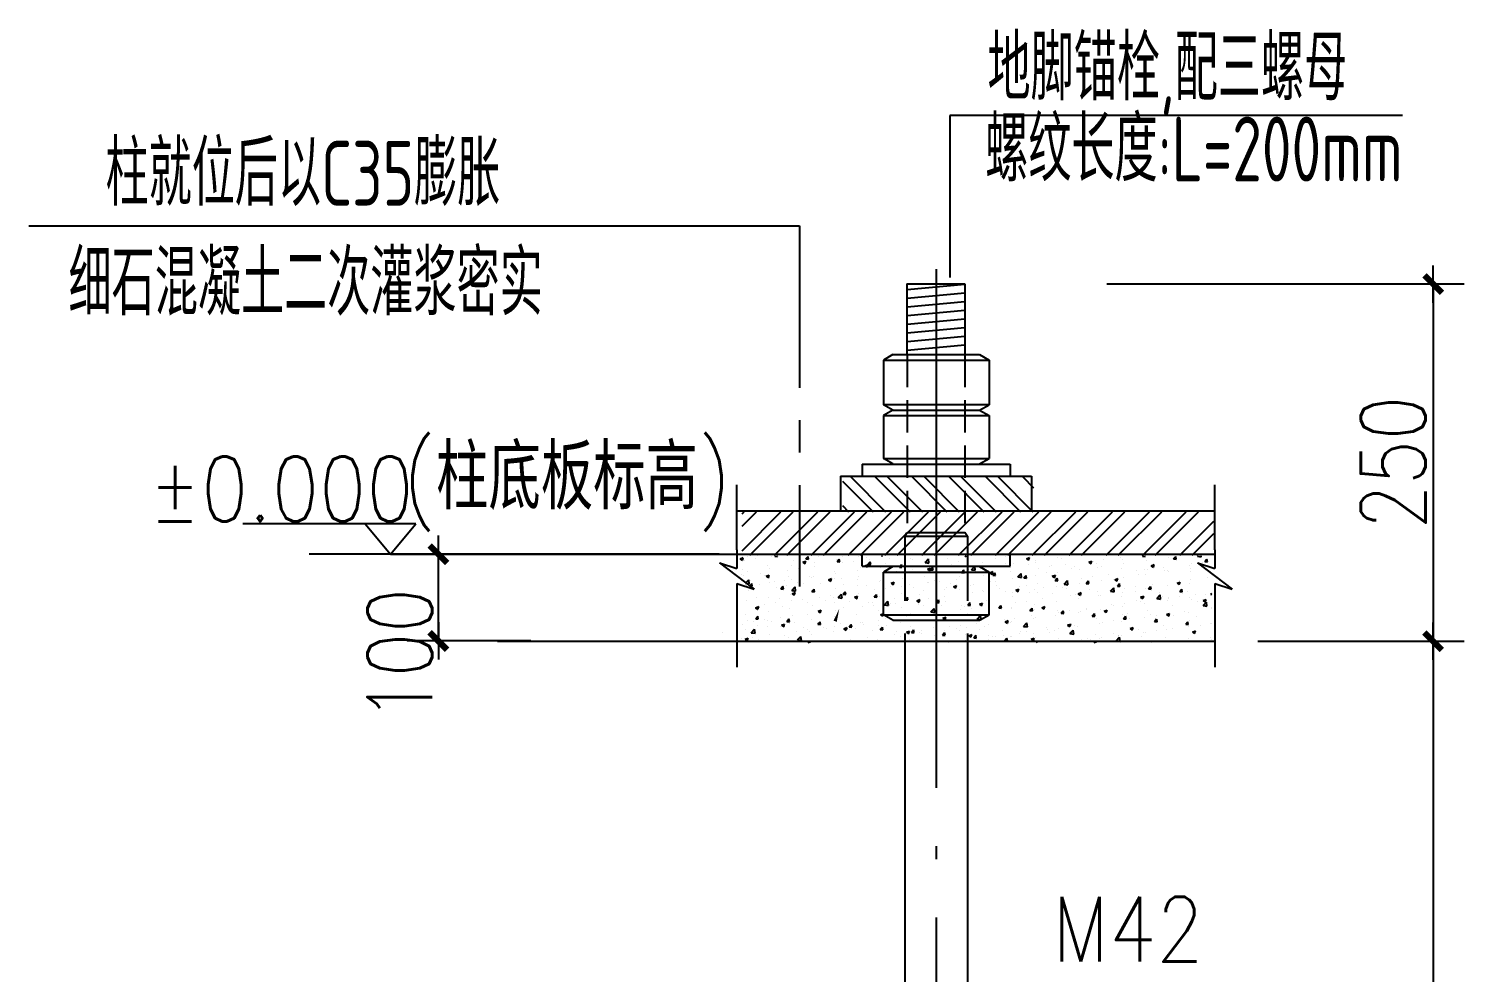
# Model space of a CAD drawing. Extents: x 14475413 to 15955882, y -732572 to -282951.
# Drawn here: x 15049349 to 15060475, y -595350 to -588037 of the extents above; entities that cross this region are included whole.
import ezdxf
from ezdxf.enums import TextEntityAlignment as Align

# ---------------------------------------------------------------- set-up
doc = ezdxf.new("R2010")
doc.units = 0
doc.header["$LTSCALE"] = 1000
doc.header["$MEASUREMENT"] = 0
for name, pattern in [('CENTER', [2, 1.25, -0.25, 0.25, -0.25]), ('CENTER3', [5, 4, -0.45, 0.1, -0.45]), ('DASH', [0.35, 0.25, -0.1]), ('DASHED', [0.75, 0.5, -0.25])]:
    doc.linetypes.add(name, pattern=pattern)
for name, color, linetype in [('1', 7, 'Continuous'), ('3T_WOOD', 21, 'Continuous'), ('9', 7, 'Continuous'), ('DIMS', 3, 'Continuous'), ('HIDEN', 5, 'DASHED'), ('LAYER3', 3, 'CENTER'), ('PUB_DIM', 3, 'Continuous'), ('PUB_TEXT', 7, 'Continuous')]:
    doc.layers.add(name, color=color, linetype=linetype)
doc.styles.add('_HZDX', font='txt.shx', dxfattribs={"width": 0.8, "bigfont": 'HZDX.shx'})
doc.styles.add('_HZTXT', font='txt.shx', dxfattribs={"width": 0.8, "bigfont": 'hztxt.shx'})
doc.styles.add('TSSD_REIN', font='tssdeng.shx', dxfattribs={"width": 0.7, "bigfont": 'tssdchn.shx'})

# ---------------------------------------------------------------- blocks, each defined once
blk = doc.blocks.new('_DIMX')
blk.add_line((-150, 0), (150, 0))
at = {"const_width": 50}
blk.add_lwpolyline([(-70, -70), (70, 70)], dxfattribs=at)
blk = doc.blocks.new('*X36')
at = {"color": 0}
for p, q in [((371.2, 714.86), (374.74, 718.39)), ((371.2, 717.69), (371.91, 718.39)), ((372.15, 714.39), (376.15, 718.39)), ((374.98, 714.39), (378.98, 718.39)), ((376.4, 714.39), (380.4, 718.39)), ((379.23, 714.39), (383.23, 718.39)), ((380.64, 714.39), (384.64, 718.39)), ((383.47, 714.39), (387.47, 718.39)), ((384.88, 714.39), (388.88, 718.39)), ((387.71, 714.39), (391.71, 718.39)), ((389.13, 714.39), (393.13, 718.39)), ((391.95, 714.39), (393.2, 715.64))]:
    blk.add_line(p, q, dxfattribs=at)
blk = doc.blocks.new('*X35')
at = {"color": 0}
for p, q in [((405.35, 732.04), (409.83, 736.51)), ((405.35, 736.28), (405.59, 736.51)), ((405.35, 734.87), (407, 736.51)), ((406.24, 731.51), (411.24, 736.51)), ((409.07, 731.51), (414.07, 736.51)), ((410.49, 731.51), (415.49, 736.51)), ((413.31, 731.51), (418.31, 736.51)), ((414.73, 731.51), (419.73, 736.51)), ((417.56, 731.51), (422.56, 736.51)), ((418.97, 731.51), (423.97, 736.51)), ((421.8, 731.51), (426.8, 736.51)), ((423.21, 731.51), (428.21, 736.51)), ((426.04, 731.51), (431.04, 736.51)), ((427.46, 731.51), (432.46, 736.51)), ((430.29, 731.51), (435.29, 736.51)), ((431.7, 731.51), (436.7, 736.51)), ((434.53, 731.51), (439.53, 736.51)), ((435.94, 731.51), (440.94, 736.51)), ((438.77, 731.51), (443.77, 736.51)), ((440.18, 731.51), (445.18, 736.51)), ((443.01, 731.51), (448.01, 736.51)), ((444.43, 731.51), (449.43, 736.51)), ((447.26, 731.51), (452.26, 736.51)), ((448.67, 731.51), (453.67, 736.51)), ((451.5, 731.51), (456.5, 736.51)), ((452.91, 731.51), (457.91, 736.51)), ((455.74, 731.51), (459.66, 735.43)), ((457.16, 731.51), (459.66, 734.01))]:
    blk.add_line(p, q, dxfattribs=at)
blk = doc.blocks.new('ARROW')
at = {"layer": 'DIMS'}
blk.add_solid([(0, 0), (1.5, 0.2), (1.5, -0.2)], dxfattribs=at)
blk = doc.blocks.new('BROKENTAG')
at = {"layer": 'DIMS'}
for p, q in [((1.5, 2), (-1.5, -2)), ((1.5, 2), (0.85, 0)), ((-0.85, 0), (-3, 0)), ((-0.85, 0), (-1.5, -2)), ((3, 0), (0.85, 0))]:
    blk.add_line(p, q, dxfattribs=at)
blk = doc.blocks.new('21312312312312')
at = {"color": 0}
for p, q in [((15789042.3, -942591.6), (15789065.7, -942582.6)), ((15789042.3, -942591.6), (15789059, -942602.9)), ((15789059, -942602.9), (15789065.8, -942582.7)), ((15789072.4, -942601.3), (15789072.4, -942601.3)), ((15789100.7, -942576.1), (15789100.7, -942576.1)), ((15789156.3, -942590.2), (15789156.3, -942590.2)), ((15789173.8, -942568.2), (15789173.8, -942568.2)), ((15789283.1, -942573.5), (15789283.1, -942573.5)), ((15789308.4, -942570.8), (15789310.8, -942568)), ((15789308.4, -942570.8), (15789328.4, -942572.6)), ((15789328.5, -942572.6), (15789327.6, -942568)), ((15789548.6, -942591.8), (15789564.8, -942572.6)), ((15789548.6, -942591.8), (15789568.6, -942593.6)), ((15789568.7, -942593.6), (15789564.8, -942572.6)), ((15789644.7, -942574.7), (15789644.7, -942574.7)), ((15789783.6, -942593.9), (15789783.6, -942593.9)), ((15789788.8, -942612.8), (15789805, -942593.6)), ((15789808.9, -942614.6), (15789805, -942593.6)), ((15789834.1, -942574), (15789834.1, -942574)), ((15789952.7, -942572.5), (15789952.7, -942572.5)), ((15790012.8, -942581.6), (15790012.8, -942581.6)), ((15790039.3, -942594.4), (15790039.3, -942594.4)), ((15790132.1, -942568), (15790139.7, -942569.2)), ((15790139.8, -942569.2), (15790139.6, -942568)), ((15790191.6, -942589.1), (15790191.6, -942589.1)), ((15790358.5, -942591.3), (15790358.5, -942591.3)), ((15790370.4, -942596.7), (15790370.4, -942596.7)), ((15790467.3, -942620), (15790493.4, -942592.8)), ((15790497.2, -942624.6), (15790493.5, -942592.8)), ((15790637.6, -942588.7), (15790637.6, -942588.7)), ((15790773.3, -942568), (15790784.1, -942575.3)), ((15790784.2, -942575.3), (15790786.7, -942568)), ((15791007.1, -942587.5), (15791007.1, -942587.5)), ((15791090.9, -942576.5), (15791090.9, -942576.5)), ((15791248.8, -942590.9), (15791272.2, -942581.9)), ((15791248.8, -942590.9), (15791265.4, -942602.1)), ((15791265.5, -942602.2), (15791272.2, -942581.9)), ((15791489.7, -942585), (15791489.7, -942585)), ((15791516.4, -942590), (15791516.4, -942590)), ((15791847.1, -942597.4), (15791847.1, -942597.4)), ((15791973.9, -942580.7), (15791973.9, -942580.7)), ((15791987.3, -942596.5), (15791987.3, -942596.5)), ((15792144.3, -942571.1), (15792146.9, -942568)), ((15792144.3, -942571.1), (15792164.4, -942572.8)), ((15792164.4, -942572.9), (15792163.5, -942568)), ((15792174.6, -942601.3), (15792174.6, -942601.3)), ((15792346.5, -942577.7), (15792346.5, -942577.7)), ((15792384.5, -942592.1), (15792400.7, -942572.9)), ((15792384.5, -942592.1), (15792404.6, -942593.9)), ((15792404.6, -942593.9), (15792400.7, -942572.9)), ((15792567.4, -942570.9), (15792570.2, -942568)), ((15792567.4, -942570.9), (15792597.1, -942575.5)), ((15792597.2, -942575.6), (15792596.3, -942568)), ((15792624.7, -942613.1), (15792640.9, -942593.9)), ((15792644.8, -942614.9), (15792640.9, -942593.9)), ((15789058.8, -942675.3), (15789058.8, -942675.3)), ((15789096.6, -942687.6), (15789096.6, -942687.6)), ((15789195, -942705.6), (15789195, -942705.6)), ((15789254.1, -942641.7), (15789254.1, -942641.7)), ((15789268.6, -942664), (15789268.6, -942664)), ((15789406.5, -942677.8), (15789406.5, -942677.8)), ((15789437.7, -942642.6), (15789437.7, -942642.6)), ((15789449.4, -942608.2), (15789449.4, -942608.2)), ((15789490.3, -942666.7), (15789490.3, -942666.7)), ((15789523.6, -942618.5), (15789547, -942609.5)), ((15789523.6, -942618.5), (15789540.2, -942629.7)), ((15789540.3, -942629.7), (15789547.1, -942609.5)), ((15789611.6, -942617.5), (15789611.6, -942617.5)), ((15789617.2, -942650), (15789617.2, -942650)), ((15789772.6, -942691.9), (15789772.6, -942691.9)), ((15789779.5, -942705.4), (15789779.5, -942705.4)), ((15789788.8, -942612.8), (15789808.8, -942614.6)), ((15789828.7, -942622.2), (15789828.7, -942622.2)), ((15789912.5, -942611.1), (15789912.5, -942611.1)), ((15789948.7, -942683.9), (15789948.7, -942683.9)), ((15789967.9, -942658.4), (15789967.9, -942658.4)), ((15790004.8, -942645.3), (15790028.3, -942636.3)), ((15790004.8, -942645.3), (15790021.5, -942656.5)), ((15790021.5, -942656.5), (15790028.3, -942636.3)), ((15790029, -942633.9), (15790045.2, -942614.6)), ((15790029, -942633.9), (15790049, -942635.6)), ((15790049.1, -942635.6), (15790045.2, -942614.6)), ((15790122.6, -942658.8), (15790122.6, -942658.8)), ((15790162.7, -942698.7), (15790162.7, -942698.7)), ((15790163.2, -942624.8), (15790163.2, -942624.8)), ((15790246.6, -942687.6), (15790246.6, -942687.6)), ((15790269.2, -942654.9), (15790285.4, -942635.6)), ((15790269.2, -942654.9), (15790289.2, -942656.6)), ((15790289.3, -942656.6), (15790285.4, -942635.7)), ((15790294.5, -942635.2), (15790294.5, -942635.2)), ((15790373.4, -942671), (15790373.4, -942671)), ((15790463.7, -942613.8), (15790463.7, -942613.8)), ((15790467.3, -942620), (15790497.1, -942624.6)), ((15790486.1, -942672.1), (15790509.6, -942663.1)), ((15790486.1, -942672.1), (15790502.8, -942683.3)), ((15790502.8, -942683.4), (15790509.6, -942663.1)), ((15790509.4, -942675.9), (15790525.6, -942656.6)), ((15790509.4, -942675.9), (15790529.4, -942677.6)), ((15790529.5, -942677.7), (15790525.6, -942656.7)), ((15790549.2, -942604.2), (15790549.2, -942604.2)), ((15790584.9, -942643.1), (15790584.9, -942643.1)), ((15790633.6, -942700.2), (15790633.6, -942700.2)), ((15790668.7, -942632.1), (15790668.7, -942632.1)), ((15790727.9, -942611.8), (15790727.9, -942611.8)), ((15790749.6, -942696.9), (15790765.8, -942677.7)), ((15790749.6, -942696.9), (15790769.6, -942698.7)), ((15790769.7, -942698.7), (15790765.8, -942677.7)), ((15790795.6, -942615.4), (15790795.6, -942615.4)), ((15790805.5, -942676.6), (15790805.5, -942676.6)), ((15790824.7, -942675.4), (15790850.8, -942648.2)), ((15790824.7, -942675.4), (15790854.5, -942680)), ((15790854.6, -942680.1), (15790850.9, -942648.2)), ((15790906.7, -942619.3), (15790906.7, -942619.3)), ((15790930.5, -942690.5), (15790930.5, -942690.5)), ((15790967.4, -942698.9), (15790990.8, -942689.9)), ((15790967.4, -942698.9), (15790984, -942710.1)), ((15790974.6, -942655.2), (15790974.6, -942655.2)), ((15790984.1, -942710.2), (15790990.9, -942689.9)), ((15790989.8, -942717.9), (15791006, -942698.7)), ((15791002.8, -942708.6), (15791002.8, -942708.6)), ((15791009.9, -942719.7), (15791006, -942698.7)), ((15791085.5, -942626.9), (15791085.5, -942626.9)), ((15791125.8, -942657), (15791125.8, -942657)), ((15791129.6, -942691.9), (15791129.6, -942691.9)), ((15791148.6, -942630.1), (15791148.6, -942630.1)), ((15791182.1, -942730.8), (15791208.2, -942703.7)), ((15791212, -942735.5), (15791208.3, -942703.7)), ((15791264.2, -942634.4), (15791264.2, -942634.4)), ((15791320.5, -942606.5), (15791320.5, -942606.5)), ((15791321.1, -942623.5), (15791321.1, -942623.5)), ((15791341.1, -942664), (15791341.1, -942664)), ((15791401.4, -942697), (15791401.4, -942697)), ((15791425, -942653), (15791425, -942653)), ((15791443, -942642), (15791443, -942642)), ((15791485.6, -942696.5), (15791485.6, -942696.5)), ((15791551.8, -942636.3), (15791551.8, -942636.3)), ((15791596.7, -942663.5), (15791596.7, -942663.5)), ((15791621.8, -942649.5), (15791621.8, -942649.5)), ((15791659.5, -942671.4), (15791659.5, -942671.4)), ((15791730, -942617.7), (15791753.5, -942608.7)), ((15791730, -942617.7), (15791746.7, -942629)), ((15791746.7, -942629), (15791753.5, -942608.7)), ((15791763.3, -942608.5), (15791763.3, -942608.5)), ((15791792, -942630), (15791792, -942630)), ((15791800.5, -942657.1), (15791800.5, -942657.1)), ((15791831.5, -942647.8), (15791831.5, -942647.8)), ((15791885.8, -942712.8), (15791885.8, -942712.8)), ((15791979.3, -942664.6), (15791979.3, -942664.6)), ((15792000.6, -942626.4), (15792000.6, -942626.4)), ((15792097.3, -942685), (15792097.3, -942685)), ((15792115.2, -942713.7), (15792115.2, -942713.7)), ((15792158.1, -942672.2), (15792158.1, -942672.2)), ((15792170.5, -942712.8), (15792170.5, -942712.8)), ((15792181.2, -942673.9), (15792181.2, -942673.9)), ((15792211.3, -942644.5), (15792234.8, -942635.5)), ((15792211.3, -942644.5), (15792228, -942655.8)), ((15792228, -942655.8), (15792234.8, -942635.6)), ((15792308, -942657.2), (15792308, -942657.2)), ((15792310.5, -942680.1), (15792310.5, -942680.1)), ((15792336.8, -942679.8), (15792336.8, -942679.8)), ((15792342.4, -942689.2), (15792342.4, -942689.2)), ((15792505.8, -942646.6), (15792505.8, -942646.6)), ((15792511.6, -942667.7), (15792511.6, -942667.7)), ((15792515.6, -942687.3), (15792515.6, -942687.3)), ((15792519.5, -942629.4), (15792519.5, -942629.4)), ((15792603.3, -942618.3), (15792603.3, -942618.3)), ((15792624.7, -942613.1), (15792644.8, -942614.9)), ((15789053.8, -942714.9), (15789053.8, -942714.9)), ((15789068.2, -942722.3), (15789068.2, -942722.3)), ((15789082.1, -942779.9), (15789108.2, -942752.7)), ((15789082.1, -942779.9), (15789111.9, -942784.5)), ((15789092.5, -942799.1), (15789092.5, -942799.1)), ((15789112, -942784.5), (15789108.3, -942752.7)), ((15789114.7, -942801.7), (15789130.8, -942782.5)), ((15789114.7, -942801.7), (15789134.7, -942803.4)), ((15789124.4, -942759.9), (15789124.4, -942759.9)), ((15789134.7, -942803.5), (15789130.9, -942782.5)), ((15789186.7, -942792.4), (15789186.7, -942792.4)), ((15789232.6, -942722.5), (15789232.6, -942722.5)), ((15789242.2, -942726.5), (15789265.6, -942717.5)), ((15789242.2, -942726.5), (15789258.8, -942737.7)), ((15789258.9, -942737.7), (15789265.7, -942717.5)), ((15789264.5, -942775.5), (15789264.5, -942775.5)), ((15789303.2, -942767.5), (15789303.2, -942767.5)), ((15789318.4, -942809.8), (15789318.4, -942809.8)), ((15789354.9, -942822.7), (15789371, -942803.5)), ((15789354.9, -942822.7), (15789374.9, -942824.5)), ((15789374.9, -942824.5), (15789371.1, -942803.5)), ((15789382, -942758.9), (15789382, -942758.9)), ((15789402.2, -942798.8), (15789402.2, -942798.8)), ((15789411.3, -942730), (15789411.3, -942730)), ((15789433.6, -942754.1), (15789433.6, -942754.1)), ((15789439.5, -942835.3), (15789465.6, -942808.2)), ((15789469.4, -942840), (15789465.7, -942808.2)), ((15789481.9, -942775), (15789481.9, -942775)), ((15789529.1, -942782.1), (15789529.1, -942782.1)), ((15789577.3, -942725.4), (15789577.3, -942725.4)), ((15789590.1, -942737.6), (15789590.1, -942737.6)), ((15789607.6, -942729), (15789607.6, -942729)), ((15789660.7, -942782.6), (15789660.7, -942782.6)), ((15789723.5, -942753.3), (15789746.9, -942744.3)), ((15789723.5, -942753.3), (15789740.1, -942764.5)), ((15789740.2, -942764.5), (15789746.9, -942744.3)), ((15789740.6, -942754.3), (15789740.6, -942754.3)), ((15789768.9, -942745.1), (15789768.9, -942745.1)), ((15789775.4, -942816.9), (15789775.4, -942816.9)), ((15789824.4, -942743.2), (15789824.4, -942743.2)), ((15789839.5, -942790.1), (15789839.5, -942790.1)), ((15789944.6, -942795.4), (15789944.6, -942795.4)), ((15789947.6, -942752.7), (15789947.6, -942752.7)), ((15789951.2, -942726.5), (15789951.2, -942726.5)), ((15790018.2, -942797.7), (15790018.2, -942797.7)), ((15790118.5, -942770.3), (15790118.5, -942770.3)), ((15790126.4, -942760.2), (15790126.4, -942760.2)), ((15790158.5, -942819.7), (15790158.5, -942819.7)), ((15790197, -942805.2), (15790197, -942805.2)), ((15790204.7, -942780.1), (15790228.2, -942771.1)), ((15790204.7, -942780.1), (15790221.4, -942791.3)), ((15790221.4, -942791.4), (15790228.2, -942771.1)), ((15790285.3, -942803), (15790285.3, -942803)), ((15790290.5, -942746.7), (15790290.5, -942746.7)), ((15790305.2, -942767.8), (15790305.2, -942767.8)), ((15790344.6, -942791.1), (15790344.6, -942791.1)), ((15790375.8, -942812.8), (15790375.8, -942812.8)), ((15790459.6, -942725.3), (15790459.6, -942725.3)), ((15790483.9, -942775.3), (15790483.9, -942775.3)), ((15790496.8, -942775.2), (15790496.8, -942775.2)), ((15790539.9, -942757.6), (15790539.9, -942757.6)), ((15790554.6, -942820.3), (15790554.6, -942820.3)), ((15790580.6, -942764.2), (15790580.6, -942764.2)), ((15790629.5, -942811.7), (15790629.5, -942811.7)), ((15790662.7, -942782.9), (15790662.7, -942782.9)), ((15790686, -942806.9), (15790709.5, -942797.9)), ((15790686, -942806.9), (15790702.7, -942818.2)), ((15790702.7, -942818.2), (15790709.5, -942797.9)), ((15790707.5, -942747.5), (15790707.5, -942747.5)), ((15790735.2, -942724.1), (15790735.2, -942724.1)), ((15790801.4, -942788.1), (15790801.4, -942788.1)), ((15790815.5, -942797.6), (15790815.5, -942797.6)), ((15790841.5, -942790.5), (15790841.5, -942790.5)), ((15790919, -942719.6), (15790919, -942719.6)), ((15790970.6, -942766.6), (15790970.6, -942766.6)), ((15790989.8, -942717.9), (15791009.8, -942719.7)), ((15791010.8, -942764.1), (15791010.8, -942764.1)), ((15791020.2, -942798), (15791020.2, -942798)), ((15791041.5, -942824), (15791041.5, -942824)), ((15791144.5, -942741.5), (15791144.5, -942741.5)), ((15791182.1, -942730.8), (15791211.9, -942735.5)), ((15791199, -942805.6), (15791199, -942805.6)), ((15791206.1, -942730.6), (15791206.1, -942730.6)), ((15791230, -942738.9), (15791246.1, -942719.7)), ((15791230, -942738.9), (15791250, -942740.7)), ((15791250.1, -942740.7), (15791246.2, -942719.7)), ((15791253, -942796.1), (15791253, -942796.1)), ((15791316.5, -942718), (15791316.5, -942718)), ((15791336.9, -942785.1), (15791336.9, -942785.1)), ((15791377.8, -942813.1), (15791377.8, -942813.1)), ((15791448.7, -942725.7), (15791472.1, -942716.7)), ((15791448.7, -942725.7), (15791465.3, -942737)), ((15791463.7, -942768.4), (15791463.7, -942768.4)), ((15791465.4, -942737), (15791472.1, -942716.8)), ((15791470.2, -942759.9), (15791486.3, -942740.7)), ((15791470.2, -942759.9), (15791490.2, -942761.7)), ((15791481.5, -942808), (15791481.5, -942808)), ((15791490.3, -942761.7), (15791486.4, -942740.7)), ((15791529.3, -942814.2), (15791529.3, -942814.2)), ((15791539.5, -942786.3), (15791565.6, -942759.1)), ((15791539.5, -942786.3), (15791569.3, -942790.9)), ((15791556.6, -942820.7), (15791556.6, -942820.7)), ((15791569.4, -942790.9), (15791565.7, -942759.1)), ((15791655.5, -942782.9), (15791655.5, -942782.9)), ((15791675.2, -942740.5), (15791675.2, -942740.5)), ((15791710.4, -942781), (15791726.5, -942761.7)), ((15791710.4, -942781), (15791730.4, -942782.7)), ((15791724.6, -942780.7), (15791724.6, -942780.7)), ((15791730.5, -942782.7), (15791726.6, -942761.7)), ((15791759, -942729.5), (15791759, -942729.5)), ((15791827.4, -942759.3), (15791827.4, -942759.3)), ((15791896.9, -942841.7), (15791923, -942814.5)), ((15791919.9, -942747.2), (15791919.9, -942747.2)), ((15791926.8, -942846.3), (15791923.1, -942814.5)), ((15791929.9, -942752.6), (15791953.4, -942743.6)), ((15791929.9, -942752.6), (15791946.6, -942763.8)), ((15791946.6, -942763.8), (15791953.4, -942743.6)), ((15791950.6, -942802), (15791966.7, -942782.7)), ((15791950.6, -942802), (15791970.6, -942803.7)), ((15791970.7, -942803.8), (15791966.8, -942782.8)), ((15791996.6, -942737.9), (15791996.6, -942737.9)), ((15792009.2, -942817), (15792009.2, -942817)), ((15792093.1, -942806), (15792093.1, -942806)), ((15792166.4, -942824.2), (15792166.4, -942824.2)), ((15792190.8, -942823), (15792206.9, -942803.8)), ((15792190.8, -942823), (15792210.8, -942824.7)), ((15792210.9, -942824.8), (15792207, -942803.8)), ((15792219.9, -942789.3), (15792219.9, -942789.3)), ((15792338.4, -942800.7), (15792338.4, -942800.7)), ((15792411.2, -942779.4), (15792434.6, -942770.4)), ((15792411.2, -942779.4), (15792427.9, -942790.6)), ((15792427.9, -942790.6), (15792434.7, -942770.4)), ((15792431.4, -942761.5), (15792431.4, -942761.5)), ((15792507.5, -942779.2), (15792507.5, -942779.2)), ((15792515.2, -942750.4), (15792515.2, -942750.4)), ((15792642.1, -942733.7), (15792642.1, -942733.7)), ((15789088.5, -942910.6), (15789088.5, -942910.6)), ((15789106.9, -942837.7), (15789106.9, -942837.7)), ((15789165.9, -942892.7), (15789165.9, -942892.7)), ((15789260.4, -942887), (15789260.4, -942887)), ((15789314.1, -942930.9), (15789314.1, -942930.9)), ((15789344.7, -942900.3), (15789344.7, -942900.3)), ((15789429.6, -942865.5), (15789429.6, -942865.5)), ((15789439.5, -942835.3), (15789469.3, -942840)), ((15789441, -942914.2), (15789441, -942914.2)), ((15789442.1, -942861.3), (15789465.5, -942852.3)), ((15789442.1, -942861.3), (15789458.7, -942872.5)), ((15789458.8, -942872.6), (15789465.6, -942852.3)), ((15789523.5, -942907.8), (15789523.5, -942907.8)), ((15789563.4, -942925.2), (15789563.4, -942925.2)), ((15789595.1, -942843.7), (15789611.2, -942824.5)), ((15789595.1, -942843.7), (15789615.1, -942845.5)), ((15789603.5, -942840.4), (15789603.5, -942840.4)), ((15789615.1, -942845.5), (15789611.3, -942824.5)), ((15789652.5, -942886.3), (15789652.5, -942886.3)), ((15789702.2, -942915.4), (15789702.2, -942915.4)), ((15789736.3, -942875.3), (15789736.3, -942875.3)), ((15789758.7, -942891.7), (15789758.7, -942891.7)), ((15789771.4, -942928.3), (15789771.4, -942928.3)), ((15789796.9, -942890.8), (15789823, -942863.6)), ((15789796.9, -942890.8), (15789826.7, -942895.4)), ((15789826.8, -942895.4), (15789823.1, -942863.6)), ((15789835.3, -942864.7), (15789851.4, -942845.5)), ((15789835.3, -942864.7), (15789855.3, -942866.5)), ((15789855.3, -942866.5), (15789851.5, -942845.5)), ((15789863.1, -942858.6), (15789863.1, -942858.6)), ((15789881, -942922.9), (15789881, -942922.9)), ((15789923.4, -942888.1), (15789946.8, -942879.1)), ((15789923.4, -942888.1), (15789940, -942899.4)), ((15789940.1, -942899.4), (15789946.8, -942879.1)), ((15789940.5, -942906.9), (15789940.5, -942906.9)), ((15789954, -942858.2), (15789954, -942858.2)), ((15790034.3, -942931.7), (15790034.3, -942931.7)), ((15790059.8, -942930.5), (15790059.8, -942930.5)), ((15790074.6, -942830.8), (15790074.6, -942830.8)), ((15790075.5, -942885.8), (15790091.6, -942866.5)), ((15790075.5, -942885.8), (15790095.5, -942887.5)), ((15790095.5, -942887.5), (15790091.7, -942866.5)), ((15790114.5, -942881.8), (15790114.5, -942881.8)), ((15790149.3, -942824.6), (15790149.3, -942824.6)), ((15790154.3, -942946.2), (15790180.4, -942919)), ((15790184.2, -942950.8), (15790180.5, -942919)), ((15790197.2, -942935.1), (15790197.2, -942935.1)), ((15790229.6, -942898.2), (15790229.6, -942898.2)), ((15790286.4, -942858.2), (15790286.4, -942858.2)), ((15790315.7, -942906.8), (15790331.8, -942887.5)), ((15790315.7, -942906.8), (15790335.7, -942908.5)), ((15790335.7, -942908.5), (15790331.9, -942887.6)), ((15790404.6, -942914.9), (15790428.1, -942905.9)), ((15790404.6, -942914.9), (15790421.3, -942926.2)), ((15790408.7, -942907.3), (15790408.7, -942907.3)), ((15790421.3, -942926.2), (15790428.1, -942906)), ((15790424.9, -942864.6), (15790424.9, -942864.6)), ((15790455.5, -942836.8), (15790455.5, -942836.8)), ((15790492.5, -942896.2), (15790492.5, -942896.2)), ((15790555.9, -942927.8), (15790572, -942908.5)), ((15790555.9, -942927.8), (15790575.9, -942929.5)), ((15790575.9, -942929.6), (15790572.1, -942908.6)), ((15790619.4, -942879.5), (15790619.4, -942879.5)), ((15790620.2, -942831.1), (15790620.2, -942831.1)), ((15790625.4, -942923.1), (15790625.4, -942923.1)), ((15790733.3, -942827.9), (15790733.3, -942827.9)), ((15790796.1, -942948.8), (15790812.2, -942929.6)), ((15790797.4, -942899.6), (15790797.4, -942899.6)), ((15790816.1, -942950.6), (15790812.3, -942929.6)), ((15790830.9, -942851.7), (15790830.9, -942851.7)), ((15790885.9, -942941.8), (15790909.4, -942932.8)), ((15790902.6, -942953), (15790909.4, -942932.8)), ((15790912.1, -942835.4), (15790912.1, -942835.4)), ((15790914.7, -942840.7), (15790914.7, -942840.7)), ((15790943.4, -942914.8), (15790943.4, -942914.8)), ((15790966.5, -942878.1), (15790966.5, -942878.1)), ((15791090.9, -942843), (15791090.9, -942843)), ((15791138.7, -942881.3), (15791138.7, -942881.3)), ((15791140.4, -942853), (15791140.4, -942853)), ((15791164.9, -942928.2), (15791164.9, -942928.2)), ((15791167.3, -942833.7), (15791190.7, -942824.7)), ((15791167.3, -942833.7), (15791183.9, -942845)), ((15791184, -942845), (15791190.8, -942824.8)), ((15791248.8, -942917.2), (15791248.8, -942917.2)), ((15791269.6, -942850.5), (15791269.6, -942850.5)), ((15791312.4, -942829.4), (15791312.4, -942829.4)), ((15791334, -942847.7), (15791334, -942847.7)), ((15791375.6, -942900.5), (15791375.6, -942900.5)), ((15791448.4, -942858.1), (15791448.4, -942858.1)), ((15791477.5, -942919.5), (15791477.5, -942919.5)), ((15791587.1, -942872.6), (15791587.1, -942872.6)), ((15791627.2, -942865.7), (15791627.2, -942865.7)), ((15791648.6, -942860.6), (15791672, -942851.6)), ((15791648.6, -942860.6), (15791665.2, -942871.8)), ((15791651.4, -942894.4), (15791651.4, -942894.4)), ((15791665.2, -942871.8), (15791672, -942851.6)), ((15791670.9, -942861.6), (15791670.9, -942861.6)), ((15791735.3, -942828.2), (15791735.3, -942828.2)), ((15791797.7, -942844.9), (15791797.7, -942844.9)), ((15791805.9, -942873.2), (15791805.9, -942873.2)), ((15791823.3, -942870.8), (15791823.3, -942870.8)), ((15791896.9, -942841.7), (15791926.7, -942846.3)), ((15791914.1, -942835.8), (15791914.1, -942835.8)), ((15791984.7, -942880.8), (15791984.7, -942880.8)), ((15791992.5, -942849.4), (15791992.5, -942849.4)), ((15792092.9, -942843.3), (15792092.9, -942843.3)), ((15792101.3, -942913.5), (15792101.3, -942913.5)), ((15792129.8, -942887.4), (15792153.3, -942878.4)), ((15792129.8, -942887.4), (15792146.5, -942898.6)), ((15792131.8, -942921.4), (15792131.8, -942921.4)), ((15792146.5, -942898.6), (15792153.3, -942878.4)), ((15792163.5, -942888.3), (15792163.5, -942888.3)), ((15792254.4, -942897.1), (15792280.4, -942869.9)), ((15792254.4, -942897.1), (15792284.1, -942901.7)), ((15792271.6, -942850.9), (15792271.6, -942850.9)), ((15792284.2, -942901.8), (15792280.5, -942870)), ((15792296.6, -942879.9), (15792296.6, -942879.9)), ((15792334.3, -942912.1), (15792334.3, -942912.1)), ((15792342.2, -942895.9), (15792342.2, -942895.9)), ((15792343.3, -942893.5), (15792343.3, -942893.5)), ((15792427.1, -942882.5), (15792427.1, -942882.5)), ((15792431, -942844), (15792447.1, -942824.8)), ((15792431, -942844), (15792451, -942845.8)), ((15792451.1, -942845.8), (15792447.2, -942824.8)), ((15792450.4, -942858.4), (15792450.4, -942858.4)), ((15792491.9, -942846.4), (15792491.9, -942846.4)), ((15792503.4, -942890.7), (15792503.4, -942890.7)), ((15792521, -942903.4), (15792521, -942903.4)), ((15792554, -942865.8), (15792554, -942865.8)), ((15792572.2, -942919.9), (15792572.2, -942919.9)), ((15792611.1, -942914.2), (15792634.5, -942905.2)), ((15792611.1, -942914.2), (15792627.8, -942925.4)), ((15792611.8, -942952.6), (15792637.8, -942925.4)), ((15792627.8, -942925.5), (15792634.6, -942905.2)), ((15792629.2, -942866), (15792629.2, -942866)), ((15792641.6, -942957.2), (15792637.9, -942925.4)), ((15792671.2, -942865), (15792678.8, -942856)), ((15792671.2, -942865), (15792678.8, -942865.7)), ((15792677.4, -942865.6), (15792677.4, -942865.6)), ((15789084.4, -943022), (15789084.4, -943022)), ((15789160.7, -942969.3), (15789184.2, -942960.3)), ((15789160.7, -942969.3), (15789177.4, -942980.5)), ((15789161.1, -943053.6), (15789177.3, -943034.4)), ((15789172.8, -942992.3), (15789172.8, -942992.3)), ((15789181.2, -943055.4), (15789177.3, -943034.4)), ((15789177.4, -942980.6), (15789184.2, -942960.3)), ((15789230.3, -942941.9), (15789230.3, -942941.9)), ((15789256.3, -942998.5), (15789256.3, -942998.5)), ((15789368.1, -942958.7), (15789368.1, -942958.7)), ((15789425.5, -942977), (15789425.5, -942977)), ((15789448.4, -943032.3), (15789448.4, -943032.3)), ((15789564.4, -943018.4), (15789564.4, -943018.4)), ((15789599.4, -942951.9), (15789599.4, -942951.9)), ((15789642, -942996.1), (15789665.4, -942987.1)), ((15789642, -942996.1), (15789658.6, -943007.4)), ((15789643.7, -942998.7), (15789643.7, -942998.7)), ((15789648.2, -943007.4), (15789648.2, -943007.4)), ((15789658.7, -943007.4), (15789665.5, -942987.1)), ((15789767.3, -943039.8), (15789767.3, -943039.8)), ((15789775, -942990.7), (15789775, -942990.7)), ((15789839, -942965.2), (15789839, -942965.2)), ((15789936.4, -943018.4), (15789936.4, -943018.4)), ((15789986.5, -942962.9), (15789986.5, -942962.9)), ((15790070.4, -942951.8), (15790070.4, -942951.8)), ((15790110.4, -942993.3), (15790110.4, -942993.3)), ((15790123.3, -943022.9), (15790146.7, -943013.9)), ((15790123.3, -943022.9), (15790139.9, -943034.2)), ((15790139.9, -943034.2), (15790146.7, -943014)), ((15790154.3, -942946.2), (15790184.1, -942950.8)), ((15790238.5, -942938), (15790238.5, -942938)), ((15790282.3, -942969.7), (15790282.3, -942969.7)), ((15790320.6, -943039.4), (15790320.6, -943039.4)), ((15790357.5, -943015.4), (15790357.5, -943015.4)), ((15790404.4, -943028.3), (15790404.4, -943028.3)), ((15790417.3, -942945.6), (15790417.3, -942945.6)), ((15790451.5, -942948.3), (15790451.5, -942948.3)), ((15790511.7, -943001.6), (15790537.8, -942974.4)), ((15790511.7, -943001.6), (15790541.5, -943006.2)), ((15790531.3, -943011.6), (15790531.3, -943011.6)), ((15790541.6, -943006.3), (15790537.9, -942974.5)), ((15790552.8, -942981.8), (15790552.8, -942981.8)), ((15790596.1, -942953.1), (15790596.1, -942953.1)), ((15790604.5, -943049.8), (15790628, -943040.8)), ((15790621.2, -943061), (15790628, -943040.8)), ((15790621.3, -943034.6), (15790621.3, -943034.6)), ((15790742.8, -942983.8), (15790742.8, -942983.8)), ((15790748.1, -942948.3), (15790748.1, -942948.3)), ((15790774.9, -942960.7), (15790774.9, -942960.7)), ((15790793.3, -943011), (15790793.3, -943011)), ((15790796.1, -942948.8), (15790816.1, -942950.6)), ((15790826.6, -942972.7), (15790826.6, -942972.7)), ((15790869.1, -943057.1), (15790895.2, -943029.9)), ((15790885.9, -942941.8), (15790902.6, -942953)), ((15790899, -943061.7), (15790895.3, -943029.9)), ((15790953.4, -942956), (15790953.4, -942956)), ((15790953.6, -942968.2), (15790953.6, -942968.2)), ((15790962.4, -942989.6), (15790962.4, -942989.6)), ((15791036.3, -942969.8), (15791052.4, -942950.6)), ((15791036.3, -942969.8), (15791056.3, -942971.6)), ((15791056.3, -942971.6), (15791052.5, -942950.6)), ((15791132.4, -942975.8), (15791132.4, -942975.8)), ((15791136.4, -942964.5), (15791136.4, -942964.5)), ((15791276.5, -942990.8), (15791292.6, -942971.6)), ((15791276.5, -942990.8), (15791296.5, -942992.6)), ((15791287.5, -943032.5), (15791287.5, -943032.5)), ((15791296.5, -942992.6), (15791292.7, -942971.6)), ((15791308.3, -942940.9), (15791308.3, -942940.9)), ((15791311.2, -942983.3), (15791311.2, -942983.3)), ((15791367.2, -942968.6), (15791390.6, -942959.6)), ((15791367.2, -942968.6), (15791383.8, -942979.8)), ((15791383.9, -942979.8), (15791390.7, -942959.6)), ((15791473.4, -943031), (15791473.4, -943031)), ((15791489.9, -942990.9), (15791489.9, -942990.9)), ((15791499, -943004.7), (15791499, -943004.7)), ((15791515.4, -943014), (15791515.4, -943014)), ((15791516.7, -943011.8), (15791532.8, -942992.6)), ((15791516.7, -943011.8), (15791536.7, -943013.6)), ((15791536.7, -943013.6), (15791532.9, -942992.6)), ((15791582.8, -942993.7), (15791582.8, -942993.7)), ((15791647.3, -943005.9), (15791647.3, -943005.9)), ((15791668.7, -942998.4), (15791668.7, -942998.4)), ((15791709.7, -942977), (15791709.7, -942977)), ((15791710.7, -942980.5), (15791710.7, -942980.5)), ((15791756.9, -943032.9), (15791773, -943013.6)), ((15791756.9, -943032.9), (15791776.9, -943034.6)), ((15791776.9, -943034.6), (15791773.1, -943013.6)), ((15791819.3, -942982.3), (15791819.3, -942982.3)), ((15791847.5, -943006), (15791847.5, -943006)), ((15791848.4, -942995.4), (15791871.9, -942986.4)), ((15791848.4, -942995.4), (15791865.1, -943006.6)), ((15791865.1, -943006.7), (15791871.9, -942986.4)), ((15791906, -942947), (15791906, -942947)), ((15791921.1, -942949.1), (15791921.1, -942949.1)), ((15791986.3, -943020.5), (15791986.3, -943020.5)), ((15791988.4, -942960.8), (15791988.4, -942960.8)), ((15791997.1, -943053.9), (15792013.2, -943034.6)), ((15792005, -942938.1), (15792005, -942938.1)), ((15792017.1, -943055.6), (15792013.3, -943034.7)), ((15792026.2, -943013.6), (15792026.2, -943013.6)), ((15792162.4, -942935.7), (15792162.4, -942935.7)), ((15792181.6, -942987), (15792181.6, -942987)), ((15792205, -943021.1), (15792205, -943021.1)), ((15792255.2, -943025.6), (15792255.2, -943025.6)), ((15792329.7, -943022.2), (15792353.2, -943013.2)), ((15792329.7, -943022.2), (15792346.4, -943033.5)), ((15792330.2, -943023.6), (15792330.2, -943023.6)), ((15792339, -943014.6), (15792339, -943014.6)), ((15792346.4, -943033.5), (15792353.2, -943013.2)), ((15792376.9, -942953.5), (15792376.9, -942953.5)), ((15792383.8, -943028.7), (15792383.8, -943028.7)), ((15792465.9, -942997.9), (15792465.9, -942997.9)), ((15792499.4, -943002.2), (15792499.4, -943002.2)), ((15792562.5, -943036.2), (15792562.5, -943036.2)), ((15792611.8, -942952.6), (15792641.5, -942957.2)), ((15792673.3, -942977.1), (15792673.3, -942977.1)), ((15792677.4, -942970), (15792677.4, -942970)), ((15789057.8, -943099.3), (15789057.8, -943099.3)), ((15789080.3, -943133.5), (15789080.3, -943133.5)), ((15789100.7, -943063.8), (15789100.7, -943063.8)), ((15789126.5, -943161.6), (15789152.6, -943134.4)), ((15789142.2, -943074), (15789142.2, -943074)), ((15789156.4, -943166.2), (15789152.7, -943134.4)), ((15789161.1, -943053.6), (15789181.2, -943055.3)), ((15789171.3, -943108.8), (15789171.3, -943108.8)), ((15789226, -943063), (15789226, -943063)), ((15789252.3, -943109.9), (15789252.3, -943109.9)), ((15789253.1, -943065.8), (15789253.1, -943065.8)), ((15789279.5, -943071.4), (15789279.5, -943071.4)), ((15789350.1, -943116.4), (15789350.1, -943116.4)), ((15789352.9, -943046.3), (15789352.9, -943046.3)), ((15789360.6, -943104.1), (15789384.1, -943095.1)), ((15789360.6, -943104.1), (15789377.3, -943115.4)), ((15789377.3, -943115.4), (15789384.1, -943095.2)), ((15789401.3, -943074.6), (15789417.5, -943055.4)), ((15789401.3, -943074.6), (15789421.4, -943076.4)), ((15789421.4, -943076.4), (15789417.5, -943055.4)), ((15789421.4, -943088.5), (15789421.4, -943088.5)), ((15789458.3, -943078.9), (15789458.3, -943078.9)), ((15789476.3, -943150.5), (15789476.3, -943150.5)), ((15789528.9, -943123.9), (15789528.9, -943123.9)), ((15789560.1, -943139.5), (15789560.1, -943139.5)), ((15789576.3, -943149.5), (15789576.3, -943149.5)), ((15789595.4, -943063.4), (15789595.4, -943063.4)), ((15789637, -943086.5), (15789637, -943086.5)), ((15789641.5, -943095.6), (15789657.7, -943076.4)), ((15789641.5, -943095.6), (15789661.6, -943097.4)), ((15789661.6, -943097.4), (15789657.7, -943076.4)), ((15789686.9, -943122.8), (15789686.9, -943122.8)), ((15789707.6, -943131.5), (15789707.6, -943131.5)), ((15789763.2, -943151.3), (15789763.2, -943151.3)), ((15789771.6, -943115.9), (15789771.6, -943115.9)), ((15789815.8, -943094), (15789815.8, -943094)), ((15789841.9, -943131), (15789865.3, -943122)), ((15789841.9, -943131), (15789858.5, -943142.2)), ((15789858.6, -943142.2), (15789865.4, -943122)), ((15789881.7, -943116.6), (15789897.9, -943097.4)), ((15789881.7, -943116.6), (15789901.8, -943118.4)), ((15789886.4, -943139), (15789886.4, -943139)), ((15789901.8, -943118.4), (15789897.9, -943097.4)), ((15789898.4, -943094.9), (15789898.4, -943094.9)), ((15789932.4, -943129.9), (15789932.4, -943129.9)), ((15789966.9, -943082.4), (15789966.9, -943082.4)), ((15789982.3, -943083.9), (15789982.3, -943083.9)), ((15789994.6, -943101.6), (15789994.6, -943101.6)), ((15790065.2, -943146.6), (15790065.2, -943146.6)), ((15790106.3, -943104.8), (15790106.3, -943104.8)), ((15790109.1, -943067.2), (15790109.1, -943067.2)), ((15790121.9, -943137.7), (15790138.1, -943118.4)), ((15790121.9, -943137.7), (15790142, -943139.4)), ((15790142, -943139.4), (15790138.1, -943118.4)), ((15790162.2, -943048.9), (15790162.2, -943048.9)), ((15790173.3, -943109.1), (15790173.3, -943109.1)), ((15790243.9, -943154.1), (15790243.9, -943154.1)), ((15790278.3, -943081.2), (15790278.3, -943081.2)), ((15790323.1, -943157.8), (15790346.6, -943148.8)), ((15790339.8, -943169), (15790346.6, -943148.8)), ((15790352.1, -943116.7), (15790352.1, -943116.7)), ((15790362.1, -943158.7), (15790378.3, -943139.4)), ((15790382.2, -943160.4), (15790378.3, -943139.4)), ((15790443.2, -943143.7), (15790443.2, -943143.7)), ((15790447.4, -943059.7), (15790447.4, -943059.7)), ((15790530.9, -943124.2), (15790530.9, -943124.2)), ((15790604.5, -943049.8), (15790621.2, -943061)), ((15790617.3, -943146.1), (15790617.3, -943146.1)), ((15790654.7, -943115.9), (15790654.7, -943115.9)), ((15790709.6, -943131.8), (15790709.6, -943131.8)), ((15790734.2, -943148.1), (15790734.2, -943148.1)), ((15790738.5, -943104.8), (15790738.5, -943104.8)), ((15790789.2, -943122.5), (15790789.2, -943122.5)), ((15790865.3, -943088.1), (15790865.3, -943088.1)), ((15790869.1, -943057.1), (15790898.9, -943061.7)), ((15790888.4, -943139.4), (15790888.4, -943139.4)), ((15790929.5, -943114.6), (15790929.5, -943114.6)), ((15790958.4, -943101.1), (15790958.4, -943101.1)), ((15791067.2, -943146.9), (15791067.2, -943146.9)), ((15791076.8, -943060.3), (15791076.8, -943060.3)), ((15791085.8, -943076.6), (15791109.2, -943067.6)), ((15791085.8, -943076.6), (15791102.5, -943087.8)), ((15791102.5, -943087.8), (15791109.3, -943067.6)), ((15791124.8, -943081.1), (15791124.8, -943081.1)), ((15791132.3, -943076), (15791132.3, -943076)), ((15791160.7, -943049.2), (15791160.7, -943049.2)), ((15791205.1, -943154.6), (15791205.1, -943154.6)), ((15791226.5, -943112.5), (15791252.6, -943085.3)), ((15791226.5, -943112.5), (15791256.3, -943117.1)), ((15791245.9, -943154.5), (15791245.9, -943154.5)), ((15791256.4, -943117.1), (15791252.7, -943085.3)), ((15791304.2, -943052.4), (15791304.2, -943052.4)), ((15791320.1, -943047.6), (15791320.1, -943047.6)), ((15791400.4, -943121.1), (15791400.4, -943121.1)), ((15791410.9, -943136.8), (15791410.9, -943136.8)), ((15791469.3, -943142.4), (15791469.3, -943142.4)), ((15791494.7, -943125.7), (15791494.7, -943125.7)), ((15791567.1, -943103.4), (15791590.5, -943094.4)), ((15791567.1, -943103.4), (15791583.7, -943114.6)), ((15791583.8, -943114.7), (15791590.6, -943094.4)), ((15791583.9, -943167.9), (15791610, -943140.7)), ((15791595.7, -943087.6), (15791595.7, -943087.6)), ((15791613.8, -943172.6), (15791610.1, -943140.8)), ((15791621.6, -943109), (15791621.6, -943109)), ((15791643.3, -943117.3), (15791643.3, -943117.3)), ((15791791, -943054), (15791791, -943054)), ((15791815.2, -943093.8), (15791815.2, -943093.8)), ((15791833, -943081.2), (15791833, -943081.2)), ((15791916.9, -943070.2), (15791916.9, -943070.2)), ((15791984.3, -943072.3), (15791984.3, -943072.3)), ((15791997.1, -943053.9), (15792017.1, -943055.6)), ((15792043.7, -943053.5), (15792043.7, -943053.5)), ((15792048.3, -943130.2), (15792071.8, -943121.2)), ((15792048.3, -943130.2), (15792065, -943141.5)), ((15792065, -943141.5), (15792071.8, -943121.2)), ((15792114.2, -943137.7), (15792114.2, -943137.7)), ((15792158.3, -943047.2), (15792158.3, -943047.2)), ((15792237.3, -943074.9), (15792253.4, -943055.6)), ((15792237.3, -943074.9), (15792257.3, -943076.6)), ((15792250.9, -943146.7), (15792250.9, -943146.7)), ((15792257.3, -943076.7), (15792253.5, -943055.7)), ((15792309.5, -943104.2), (15792309.5, -943104.2)), ((15792326.1, -943135.1), (15792326.1, -943135.1)), ((15792377.8, -943130), (15792377.8, -943130)), ((15792477.5, -943095.9), (15792493.6, -943076.7)), ((15792477.5, -943095.9), (15792497.5, -943097.7)), ((15792497.5, -943097.7), (15792493.6, -943076.7)), ((15792495.3, -943113.7), (15792495.3, -943113.7)), ((15792504.8, -943070.7), (15792504.8, -943070.7)), ((15792529.6, -943157), (15792553.1, -943148)), ((15792546.3, -943168.3), (15792553.1, -943148.1)), ((15792589.3, -943102.1), (15792589.3, -943102.1)), ((15792669.2, -943088.6), (15792669.2, -943088.6)), ((15792673.1, -943091.1), (15792673.1, -943091.1)), ((15788391.4, -943228.8), (15788391.4, -943228.8)), ((15788906.4, -943158.6), (15788906.4, -943158.6)), ((15789034.1, -943234), (15789034.1, -943234)), ((15789054.1, -943206.1), (15789054.1, -943206.1)), ((15789079.2, -943212.1), (15789102.7, -943203.1)), ((15789079.2, -943212.1), (15789095.9, -943223.4)), ((15789095.9, -943223.4), (15789102.7, -943203.2)), ((15789126.5, -943161.6), (15789156.3, -943166.2)), ((15789137.9, -943195.1), (15789137.9, -943195.1)), ((15789185.7, -943216.5), (15789185.7, -943216.5)), ((15789248.2, -943221.4), (15789248.2, -943221.4)), ((15789264.8, -943178.4), (15789264.8, -943178.4)), ((15789381, -943183), (15789381, -943183)), ((15789417.3, -943200), (15789417.3, -943200)), ((15789483.9, -943217), (15789510, -943189.8)), ((15789483.9, -943217), (15789513.7, -943221.6)), ((15789513.8, -943221.6), (15789510.1, -943189.8)), ((15789563.7, -943237.8), (15789583.9, -943230)), ((15789581.4, -943237.8), (15789584, -943230)), ((15789591.3, -943174.9), (15789591.3, -943174.9)), ((15789810.3, -943227), (15789810.3, -943227)), ((15789894.2, -943216), (15789894.2, -943216)), ((15790021, -943199.3), (15790021, -943199.3)), ((15790102.2, -943216.2), (15790102.2, -943216.2)), ((15790232.5, -943171.4), (15790232.5, -943171.4)), ((15790274.2, -943192.7), (15790274.2, -943192.7)), ((15790316.3, -943160.4), (15790316.3, -943160.4)), ((15790323.1, -943157.8), (15790339.8, -943169)), ((15790343.6, -943215.2), (15790343.6, -943215.2)), ((15790362.1, -943158.7), (15790382.2, -943160.4)), ((15790422.7, -943161.7), (15790422.7, -943161.7)), ((15790443.3, -943171.2), (15790443.3, -943171.2)), ((15790538.9, -943181.7), (15790538.9, -943181.7)), ((15790601.5, -943169.2), (15790601.5, -943169.2)), ((15790602.3, -943179.7), (15790618.5, -943160.4)), ((15790602.3, -943179.7), (15790622.4, -943181.4)), ((15790622.4, -943181.5), (15790618.5, -943160.5)), ((15790650.4, -943236.9), (15790650.4, -943236.9)), ((15790777.2, -943220.2), (15790777.2, -943220.2)), ((15790780.2, -943176.8), (15790780.2, -943176.8)), ((15790785.1, -943234), (15790785.1, -943234)), ((15790804.4, -943184.6), (15790827.9, -943175.6)), ((15790804.4, -943184.6), (15790821.1, -943195.8)), ((15790814.5, -943221.7), (15790814.5, -943221.7)), ((15790821.1, -943195.9), (15790827.9, -943175.6)), ((15790842.5, -943200.7), (15790858.7, -943181.5)), ((15790842.5, -943200.7), (15790862.6, -943202.4)), ((15790862.6, -943202.5), (15790858.7, -943181.5)), ((15790954.3, -943212.6), (15790954.3, -943212.6)), ((15790959, -943184.3), (15790959, -943184.3)), ((15790988.7, -943192.4), (15790988.7, -943192.4)), ((15791009.8, -943188.1), (15791009.8, -943188.1)), ((15791072.6, -943181.3), (15791072.6, -943181.3)), ((15791082.7, -943221.7), (15791098.9, -943202.5)), ((15791082.7, -943221.7), (15791102.8, -943223.5)), ((15791102.8, -943223.5), (15791098.9, -943202.5)), ((15791128.2, -943187.5), (15791128.2, -943187.5)), ((15791137.8, -943191.9), (15791137.8, -943191.9)), ((15791199.4, -943164.6), (15791199.4, -943164.6)), ((15791285.7, -943211.4), (15791309.1, -943202.4)), ((15791285.7, -943211.4), (15791302.3, -943222.7)), ((15791300.2, -943163.9), (15791300.2, -943163.9)), ((15791302.4, -943222.7), (15791309.2, -943202.4)), ((15791316.6, -943199.4), (15791316.6, -943199.4)), ((15791327.1, -943237.8), (15791339.1, -943223.5)), ((15791341.7, -943237.8), (15791339.1, -943223.5)), ((15791424.7, -943162), (15791424.7, -943162)), ((15791495.3, -943207), (15791495.3, -943207)), ((15791583.9, -943167.9), (15791613.7, -943172.5)), ((15791603.5, -943169.6), (15791603.5, -943169.6)), ((15791639.2, -943228.8), (15791639.2, -943228.8)), ((15791674.1, -943214.6), (15791674.1, -943214.6)), ((15791723.6, -943204.8), (15791723.6, -943204.8)), ((15791745, -943213.3), (15791745, -943213.3)), ((15791768.2, -943237.8), (15791790.4, -943229.2)), ((15791782.3, -943177.1), (15791782.3, -943177.1)), ((15791787.6, -943237.8), (15791790.5, -943229.3)), ((15791811.1, -943205.2), (15791811.1, -943205.2)), ((15791828.8, -943202.2), (15791828.8, -943202.2)), ((15791852.9, -943222.1), (15791852.9, -943222.1)), ((15791918.9, -943171.2), (15791918.9, -943171.2)), ((15791941.3, -943223.3), (15791967.4, -943196.2)), ((15791941.3, -943223.3), (15791971.1, -943228)), ((15791955.6, -943185.6), (15791955.6, -943185.6)), ((15791961, -943184.7), (15791961, -943184.7)), ((15791971.2, -943228), (15791967.5, -943196.2)), ((15791980.3, -943183.8), (15791980.3, -943183.8)), ((15792031.6, -943229.7), (15792031.6, -943229.7)), ((15792139.8, -943192.2), (15792139.8, -943192.2)), ((15792154.2, -943158.7), (15792154.2, -943158.7)), ((15792167.1, -943157.7), (15792167.1, -943157.7)), ((15792210.4, -943237.2), (15792210.4, -943237.2)), ((15792318.6, -943199.8), (15792318.6, -943199.8)), ((15792491.2, -943225.2), (15792491.2, -943225.2)), ((15792497.3, -943207.3), (15792497.3, -943207.3)), ((15792501.2, -943234.2), (15792501.2, -943234.2)), ((15792529.6, -943157), (15792546.3, -943168.3)), ((15792585, -943223.2), (15792585, -943223.2)), ((15792665.2, -943200), (15792665.2, -943200)), ((15792676.1, -943214.9), (15792676.1, -943214.9))]:
    blk.add_line(p, q, dxfattribs=at)
at = {"layer": '1', "linetype": 'CENTER3'}
blk.add_line((15790552.6, -940357.7), (15790552.6, -950612.3), dxfattribs=at)
at = {"layer": '9'}
for p, q in [((15790218.8, -941016.7), (15790145.9, -941058.8)), ((15790218.8, -941016.7), (15790271, -941016.7)), ((15790218.8, -941016.7), (15790888.2, -941016.7)), ((15790888.2, -941016.7), (15790961.1, -941058.8)), ((15790145.9, -941058.8), (15790961.1, -941058.8)), ((15790145.9, -941058.8), (15790145.9, -941402.8)), ((15790961.1, -941058.8), (15790961.1, -941402.8)), ((15790219.6, -941445.4), (15790145.9, -941402.8)), ((15790961.1, -941402.8), (15790145.9, -941402.8)), ((15790219.2, -941445.2), (15790145.9, -941487.5)), ((15790145.9, -941487.5), (15790145.9, -941816.9)), ((15790145.9, -941487.5), (15790961.1, -941487.5)), ((15790219.6, -941445.4), (15790887.5, -941445.4)), ((15790887.5, -941445.4), (15790961.1, -941402.8)), ((15790887.9, -941445.2), (15790961.1, -941487.5)), ((15790961.1, -941487.5), (15790961.1, -941816.9)), ((15790219.2, -941859.2), (15790145.9, -941816.9)), ((15790145.9, -941816.9), (15790961.1, -941816.9)), ((15790887.9, -941859.2), (15790961.1, -941816.9)), ((15789982.5, -941862.5), (15791122.7, -941862.5)), ((15789982.5, -941862.5), (15789982.5, -941953.8)), ((15791122.7, -941862.5), (15791122.7, -941953.8)), ((15789815.8, -941953.8), (15791289.3, -941953.8)), ((15789815.8, -941953.8), (15789815.8, -942221.7)), ((15791289.3, -941953.8), (15791289.3, -942221.7)), ((15789982.5, -942647.9), (15789982.5, -942556.6)), ((15791122.7, -942647.9), (15791122.7, -942556.6)), ((15789982.5, -942647.9), (15791122.7, -942647.9)), ((15790219.2, -942651.2), (15790145.9, -942693.5)), ((15790145.9, -943022.9), (15790145.9, -942693.5)), ((15790145.9, -942693.5), (15790961.1, -942693.5)), ((15790887.9, -942651.2), (15790961.1, -942693.5)), ((15790961.1, -943022.9), (15790961.1, -942693.5)), ((15790219.2, -943065.2), (15790145.9, -943022.9)), ((15790145.9, -943022.9), (15790961.1, -943022.9)), ((15790887.9, -943065.2), (15790961.1, -943022.9)), ((15790219.6, -943065), (15790887.5, -943065)), ((15787171, -943226.4), (15792702.8, -943226.4)), ((15790311.5, -943226.4), (15790311.5, -950612.3)), ((15790793.7, -943226.4), (15790793.7, -950612.3))]:
    blk.add_line(p, q, dxfattribs=at)
at = {"layer": '9', "color": 4}
for p, q in [((15789014.9, -942221.7), (15792702.8, -942221.7)), ((15786344.8, -942556.6), (15792702.8, -942556.6))]:
    blk.add_line(p, q, dxfattribs=at)
at = {"layer": 'DIMS'}
for p, q in [((15790327.8, -940471.6), (15790774.7, -940471.6)), ((15790327.8, -940471.6), (15790327.8, -941016.7)), ((15790774.7, -940471.6), (15790774.7, -941019.4)), ((15789014.9, -942523.1), (15789014.9, -942020.8)), ((15792702.8, -942523.1), (15792702.8, -942020.8)), ((15788879.7, -942556.6), (15787762.1, -942556.6)), ((15789014.9, -942925), (15789014.9, -943427.3)), ((15792702.8, -942925), (15792702.8, -943427.3))]:
    blk.add_line(p, q, dxfattribs=at)
at = {"layer": 'DIMS', "color": 9}
for p, q in [((15790774.7, -940475), (15790328.6, -940517.2)), ((15790774.7, -940541.9), (15790328.6, -940584.1)), ((15790774.7, -940608.9), (15790328.6, -940651.1)), ((15790774.7, -940675.9), (15790328.6, -940718.1)), ((15790774.7, -940742.9), (15790328.6, -940785.1)), ((15790774.7, -940809.8), (15790328.6, -940852)), ((15790774.7, -940876.8), (15790328.6, -940919)), ((15790774.7, -940943.8), (15790328.6, -940986))]:
    blk.add_line(p, q, dxfattribs=at)
at = {"layer": 'HIDEN', "linetype": 'DASH'}
for p, q in [((15790328.6, -941016.7), (15790328.6, -942388.9)), ((15790775.1, -941016.7), (15790775.1, -942388.9))]:
    blk.add_line(p, q, dxfattribs=at)
at = {"layer": 'HIDEN'}
for p, q in [((15790311.5, -942416.7), (15790328.6, -942388.9)), ((15790311.5, -942416.7), (15790311.5, -943226.4)), ((15790311.9, -942416.3), (15790793.7, -942416.3)), ((15790328.6, -942388.9), (15790774, -942388.9)), ((15790793.7, -942419.2), (15790775.1, -942388.9)), ((15790793.7, -942416.3), (15790793.7, -943226.4))]:
    blk.add_line(p, q, dxfattribs=at)
at = {"layer": 'LAYER3'}
for p, q in [((15790657.2, -939173), (15790657.2, -940655.4)), ((15789499.5, -940022.3), (15789499.5, -942804.2))]:
    blk.add_line(p, q, dxfattribs=at)
at = {"layer": 'PUB_DIM'}
for p, q in [((15794149.6, -939173), (15790657.2, -939173)), ((15783554.7, -940022.3), (15789499.5, -940022.3)), ((15791868.7, -940471.6), (15794625.9, -940471.6)), ((15794385.9, -940473.5), (15794385.9, -943226.4)), ((15786344.8, -942320.8), (15785205.2, -942320.8)), ((15786540.9, -942320.8), (15786148.7, -942320.8)), ((15786148.7, -942320.8), (15786344.8, -942556.6)), ((15786344.8, -942556.6), (15786540.9, -942320.8)), ((15786858, -942556.6), (15785718.3, -942556.6)), ((15788759.6, -942556.6), (15786473.9, -942556.6)), ((15786713.9, -943224.3), (15786713.9, -942557.6)), ((15787426.3, -943225.3), (15786473.9, -943225.3)), ((15793032.9, -943226.4), (15794625.9, -943226.4)), ((15793113.3, -943226.4), (15794625.9, -943226.4)), ((15794385.9, -943227.3), (15794385.9, -952240.3))]:
    blk.add_line(p, q, dxfattribs=at)
at = {"layer": 'DIMS', "color": 9, "xscale": -66.97687499970198, "yscale": 66.97687499970198, "zscale": 66.976875, "rotation": 180}
blk.add_blockref('*X36', (15764968.5, -894112.6), dxfattribs=at)
at = {"layer": 'DIMS', "color": 9, "xscale": 66.97687499970198, "yscale": 66.97687499970198, "zscale": 66.976875}
blk.add_blockref('*X35', (15761907, -991558.5), dxfattribs=at)
at = {"layer": 'DIMS', "yscale": 66.97687499970198, "zscale": 66.976875}
for name, p, xscale, rotation in [('BROKENTAG', (15789014.9, -942724), 66.97687499970198, 90), ('BROKENTAG', (15792702.8, -942724), 66.97687499970198, 90), ('ARROW', (15789805.6, -942977.7), 66.97687500032247, 251.555362364028)]:
    blk.add_blockref(name, p, dxfattribs=dict(at, xscale=xscale, rotation=rotation))
at = {"layer": 'PUB_DIM', "xscale": 0.9599999990314245, "yscale": 0.9599999990314245, "zscale": 0.9600000000000002}
for p, rotation in [((15794385.9, -940472.6), 90), ((15786713.9, -942556.6), 90), ((15786713.9, -943225.3), 270), ((15794385.9, -943227.3), 90), ((15794385.9, -943227.3), 270)]:
    blk.add_blockref('_DIMX', p, dxfattribs=dict(at, rotation=rotation))
at = {"layer": 'PUB_DIM', "color": 7, "char_height": 500, "attachment_point": 5, "rotation": 90, "style": '_HZTXT'}
for s, insert in [('\\A1;250', (15794077.3, -941849)), ('\\A1;100', (15786417.2, -943332.6))]:
    blk.add_mtext(s, dxfattribs=dict(at, insert=insert))
at = {"layer": 'PUB_TEXT', "style": 'TSSD_REIN', "width": 0.7}
for s, p in [('地脚锚栓,配三螺母', (15790949.1, -939055.2)), ('螺纹长度:L=200mm', (15790930.9, -939681.5)), ('柱就位后以C35膨胀', (15784146.7, -939868.4)), ('细石混凝土二次灌浆密实', (15783861.6, -940714))]:
    blk.add_text(s, height=500, dxfattribs=at).set_placement(p)
at = {"layer": 'PUB_TEXT', "color": 0, "style": '_HZDX', "width": 0.85}
for s, p in [('(柱底板标高)', (15786441.5, -942211.7)), ('M42', (15791448.9, -945697.9))]:
    blk.add_text(s, height=500, dxfattribs=at).set_placement(p)
blk.add_text('%%P0.000', height=500, dxfattribs=at).set_placement((15785502.7, -942053), align=Align.MIDDLE)

msp = doc.modelspace()

# ---------------------------------------------------------------- block references
at = {"layer": '3T_WOOD', "xscale": 1.004999998956919, "yscale": 1.005000000121072, "zscale": 1.005}
msp.add_blockref('21312312312312', (-813123.6, 355159), dxfattribs=at)

doc.saveas('drawing.dxf')
